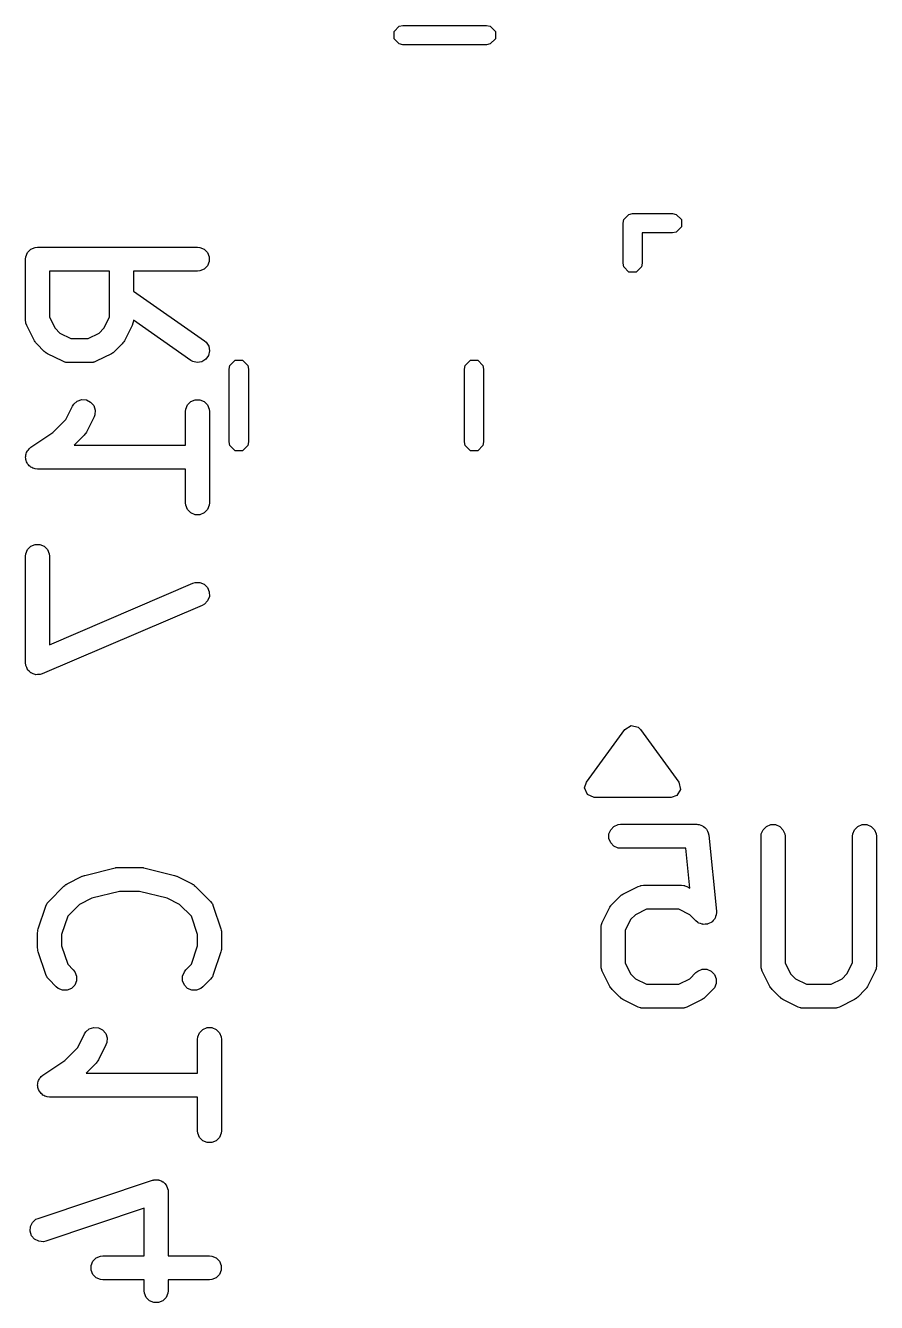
# Model space of a CAD drawing. Header units: inches. Extents: x -2.1 to 1.78, y 0.53 to 2.74.
# Drawn here: x -0.1514 to 0.0579, y 0.8217 to 1.136 of the extents above; entities that cross this region are included whole.
import ezdxf

# ---------------------------------------------------------------- set-up
doc = ezdxf.new("R2010")
doc.units = ezdxf.units.IN
doc.header["$MEASUREMENT"] = 0
doc.layers.add('BLACK', color=250, linetype='CONTINUOUS')

msp = doc.modelspace()

# ---------------------------------------------------------------- linework, layer by layer
at = {"layer": 'BLACK', "linetype": 'CONTINUOUS'}
for p, q in [((-0.06074, 1.13457), (-0.05946, 1.13584)), ((-0.05946, 1.13584), (-0.05855, 1.13602)), ((-0.05855, 1.13602), (-0.03798, 1.13602)), ((-0.03798, 1.13602), (-0.03708, 1.13584)), ((-0.03708, 1.13584), (-0.0358, 1.13457)), ((-0.06074, 1.13276), (-0.06074, 1.13457)), ((-0.05946, 1.13148), (-0.06074, 1.13276)), ((-0.05855, 1.1313), (-0.05946, 1.13148)), ((-0.03708, 1.13148), (-0.03798, 1.1313)), ((-0.0358, 1.13276), (-0.03708, 1.13148)), ((-0.0358, 1.13457), (-0.0358, 1.13276)), ((-0.03798, 1.1313), (-0.05855, 1.1313)), ((-0.00441, 1.08736), (-0.00423, 1.08827)), ((-0.00423, 1.08827), (-0.00295, 1.08954)), ((-0.00295, 1.08954), (-0.00205, 1.08972)), ((-0.00205, 1.08972), (0.0078, 1.08972)), ((0.0078, 1.08972), (0.0087, 1.08954)), ((0.0087, 1.08954), (0.00998, 1.08827)), ((0.00998, 1.08827), (0.00998, 1.08646)), ((-0.00441, 1.07752), (-0.00441, 1.08736)), ((0.0078, 1.085), (0.00031, 1.085)), ((0.00031, 1.085), (0.00031, 1.07752)), ((0.0087, 1.08518), (0.0078, 1.085)), ((0.00998, 1.08646), (0.0087, 1.08518)), ((-0.15011, 1.08097), (-0.14905, 1.08141)), ((-0.14905, 1.08141), (-0.14847, 1.08147)), ((-0.14847, 1.08147), (-0.1091, 1.08147)), ((-0.1091, 1.08147), (-0.10853, 1.08141)), ((-0.10853, 1.08141), (-0.10746, 1.08097)), ((-0.15142, 1.07852), (-0.15137, 1.07909)), ((-0.15142, 1.06352), (-0.15142, 1.07852)), ((-0.15137, 1.07909), (-0.15093, 1.08016)), ((-0.15093, 1.08016), (-0.15011, 1.08097)), ((-0.10746, 1.08097), (-0.10665, 1.08016)), ((-0.10665, 1.08016), (-0.10621, 1.07909)), ((-0.10621, 1.07909), (-0.10621, 1.07794)), ((-0.1308, 1.07556), (-0.14552, 1.07556)), ((-0.14552, 1.07556), (-0.14552, 1.06421)), ((-0.1308, 1.06421), (-0.1308, 1.07556)), ((-0.1091, 1.07556), (-0.1249, 1.07556)), ((-0.1249, 1.07556), (-0.1249, 1.07068)), ((-0.10853, 1.07562), (-0.1091, 1.07556)), ((-0.10746, 1.07606), (-0.10853, 1.07562)), ((-0.10665, 1.07687), (-0.10746, 1.07606)), ((-0.10621, 1.07794), (-0.10665, 1.07687)), ((-0.00423, 1.07662), (-0.00441, 1.07752)), ((-0.00295, 1.07534), (-0.00423, 1.07662)), ((-0.00114, 1.07534), (-0.00295, 1.07534)), ((0.00014, 1.07662), (-0.00114, 1.07534)), ((0.00031, 1.07752), (0.00014, 1.07662)), ((-0.1249, 1.07068), (-0.10741, 1.05844)), ((-0.15137, 1.06294), (-0.15142, 1.06352)), ((-0.15133, 1.06284), (-0.15137, 1.06294)), ((-0.15132, 1.06274), (-0.15133, 1.06284)), ((-0.15111, 1.0622), (-0.15132, 1.06274)), ((-0.14552, 1.06421), (-0.14417, 1.06152)), ((-0.13215, 1.06152), (-0.1308, 1.06421)), ((-0.125, 1.06274), (-0.12521, 1.0622)), ((-0.12499, 1.06284), (-0.125, 1.06274)), ((-0.12495, 1.06294), (-0.12499, 1.06284)), ((-0.1249, 1.06347), (-0.12495, 1.06294)), ((-0.11079, 1.0536), (-0.1249, 1.06347)), ((-0.14924, 1.05845), (-0.15111, 1.0622)), ((-0.14417, 1.06152), (-0.14297, 1.06032)), ((-0.14297, 1.06032), (-0.14028, 1.05897)), ((-0.13605, 1.05897), (-0.13335, 1.06032)), ((-0.13335, 1.06032), (-0.13215, 1.06152)), ((-0.12521, 1.0622), (-0.12708, 1.05845)), ((-0.14908, 1.0582), (-0.14924, 1.05845)), ((-0.14905, 1.05813), (-0.14908, 1.0582)), ((-0.14899, 1.05805), (-0.14905, 1.05813)), ((-0.14893, 1.05796), (-0.14899, 1.05805)), ((-0.14887, 1.05791), (-0.14893, 1.05796)), ((-0.14868, 1.05768), (-0.14887, 1.05791)), ((-0.14681, 1.0558), (-0.14868, 1.05768)), ((-0.14028, 1.05897), (-0.13605, 1.05897)), ((-0.12764, 1.05768), (-0.12951, 1.0558)), ((-0.12745, 1.05791), (-0.12764, 1.05768)), ((-0.12739, 1.05796), (-0.12745, 1.05791)), ((-0.12734, 1.05805), (-0.12739, 1.05796)), ((-0.12727, 1.05813), (-0.12734, 1.05805)), ((-0.12724, 1.0582), (-0.12727, 1.05813)), ((-0.12708, 1.05845), (-0.12724, 1.0582)), ((-0.10741, 1.05844), (-0.10697, 1.05806)), ((-0.10697, 1.05806), (-0.10635, 1.05709)), ((-0.10635, 1.05709), (-0.10615, 1.05595)), ((-0.14658, 1.05562), (-0.14681, 1.0558)), ((-0.14653, 1.05556), (-0.14658, 1.05562)), ((-0.14644, 1.0555), (-0.14653, 1.05556)), ((-0.14636, 1.05544), (-0.14644, 1.0555)), ((-0.14629, 1.05541), (-0.14636, 1.05544)), ((-0.14604, 1.05525), (-0.14629, 1.05541)), ((-0.14229, 1.05338), (-0.14604, 1.05525)), ((-0.14175, 1.05317), (-0.14229, 1.05338)), ((-0.14165, 1.05316), (-0.14175, 1.05317)), ((-0.14155, 1.05312), (-0.14165, 1.05316)), ((-0.14097, 1.05307), (-0.14155, 1.05312)), ((-0.13535, 1.05307), (-0.14097, 1.05307)), ((-0.13477, 1.05312), (-0.13535, 1.05307)), ((-0.13467, 1.05316), (-0.13477, 1.05312)), ((-0.13457, 1.05317), (-0.13467, 1.05316)), ((-0.13403, 1.05338), (-0.13457, 1.05317)), ((-0.13028, 1.05525), (-0.13403, 1.05338)), ((-0.13003, 1.05541), (-0.13028, 1.05525)), ((-0.12996, 1.05544), (-0.13003, 1.05541)), ((-0.12988, 1.0555), (-0.12996, 1.05544)), ((-0.12979, 1.05556), (-0.12988, 1.0555)), ((-0.12974, 1.05562), (-0.12979, 1.05556)), ((-0.12951, 1.0558), (-0.12974, 1.05562)), ((-0.11029, 1.05332), (-0.11079, 1.0536)), ((-0.10917, 1.05307), (-0.11029, 1.05332)), ((-0.10803, 1.05327), (-0.10917, 1.05307)), ((-0.10706, 1.05389), (-0.10803, 1.05327)), ((-0.1064, 1.05483), (-0.10706, 1.05389)), ((-0.10615, 1.05595), (-0.1064, 1.05483)), ((-0.10112, 1.05234), (-0.09984, 1.05362)), ((-0.09984, 1.05362), (-0.09803, 1.05362)), ((-0.09803, 1.05362), (-0.09675, 1.05234)), ((-0.04325, 1.05234), (-0.04197, 1.05362)), ((-0.04197, 1.05362), (-0.04016, 1.05362)), ((-0.04016, 1.05362), (-0.03888, 1.05234)), ((-0.1013, 1.05144), (-0.10112, 1.05234)), ((-0.1013, 1.03356), (-0.1013, 1.05144)), ((-0.09675, 1.05234), (-0.09657, 1.05144)), ((-0.09657, 1.05144), (-0.09657, 1.03356)), ((-0.04343, 1.05144), (-0.04325, 1.05234)), ((-0.04343, 1.03356), (-0.04343, 1.05144)), ((-0.03888, 1.05234), (-0.0387, 1.05144)), ((-0.0387, 1.05144), (-0.0387, 1.03356)), ((-0.13956, 1.04283), (-0.13869, 1.04359)), ((-0.13869, 1.04359), (-0.13759, 1.04395)), ((-0.13759, 1.04395), (-0.13644, 1.04387)), ((-0.13644, 1.04387), (-0.13541, 1.04335)), ((-0.11156, 1.04266), (-0.11074, 1.04347)), ((-0.11074, 1.04347), (-0.10968, 1.04392)), ((-0.10968, 1.04392), (-0.10853, 1.04392)), ((-0.10853, 1.04392), (-0.10746, 1.04347)), ((-0.10746, 1.04347), (-0.10665, 1.04266)), ((-0.14152, 1.03902), (-0.13986, 1.04234)), ((-0.13986, 1.04234), (-0.13956, 1.04283)), ((-0.13541, 1.04335), (-0.13466, 1.04248)), ((-0.13466, 1.04248), (-0.13429, 1.04139)), ((-0.13429, 1.04139), (-0.13438, 1.04024)), ((-0.11205, 1.04102), (-0.112, 1.0416)), ((-0.11205, 1.03272), (-0.11205, 1.04102)), ((-0.112, 1.0416), (-0.11156, 1.04266)), ((-0.10665, 1.04266), (-0.10621, 1.0416)), ((-0.10621, 1.0416), (-0.10615, 1.04102)), ((-0.10615, 1.04102), (-0.10615, 1.01852)), ((-0.14473, 1.03582), (-0.14152, 1.03902)), ((-0.13458, 1.0397), (-0.13646, 1.03595)), ((-0.13438, 1.04024), (-0.13458, 1.0397)), ((-0.15011, 1.03223), (-0.14473, 1.03582)), ((-0.13701, 1.03518), (-0.13947, 1.03272)), ((-0.13682, 1.03541), (-0.13701, 1.03518)), ((-0.13677, 1.03546), (-0.13682, 1.03541)), ((-0.13671, 1.03555), (-0.13677, 1.03546)), ((-0.13664, 1.03563), (-0.13671, 1.03555)), ((-0.13661, 1.0357), (-0.13664, 1.03563)), ((-0.13646, 1.03595), (-0.13661, 1.0357)), ((-0.15126, 1.03062), (-0.1512, 1.0309)), ((-0.1512, 1.0309), (-0.15104, 1.03114)), ((-0.15104, 1.03114), (-0.15093, 1.03141)), ((-0.15093, 1.03141), (-0.15072, 1.03162)), ((-0.15072, 1.03162), (-0.15056, 1.03186)), ((-0.15056, 1.03186), (-0.15011, 1.03222)), ((-0.15011, 1.03222), (-0.15011, 1.03223)), ((-0.15011, 1.03223), (-0.15011, 1.03223)), ((-0.15011, 1.03223), (-0.15011, 1.03223)), ((-0.13947, 1.03272), (-0.11205, 1.03272)), ((-0.10112, 1.03266), (-0.1013, 1.03356)), ((-0.09984, 1.03138), (-0.10112, 1.03266)), ((-0.09803, 1.03138), (-0.09984, 1.03138)), ((-0.09675, 1.03266), (-0.09803, 1.03138)), ((-0.09657, 1.03356), (-0.09675, 1.03266)), ((-0.04325, 1.03266), (-0.04343, 1.03356)), ((-0.04197, 1.03138), (-0.04325, 1.03266)), ((-0.04016, 1.03138), (-0.04197, 1.03138)), ((-0.03888, 1.03266), (-0.04016, 1.03138)), ((-0.0387, 1.03356), (-0.03888, 1.03266)), ((-0.15142, 1.02977), (-0.15137, 1.03006)), ((-0.15137, 1.02949), (-0.15142, 1.02977)), ((-0.15137, 1.03035), (-0.15126, 1.03062)), ((-0.15137, 1.03006), (-0.15137, 1.03035)), ((-0.15137, 1.0292), (-0.15137, 1.02949)), ((-0.15126, 1.02893), (-0.15137, 1.0292)), ((-0.1512, 1.02864), (-0.15126, 1.02893)), ((-0.15104, 1.0284), (-0.1512, 1.02864)), ((-0.15093, 1.02813), (-0.15104, 1.0284)), ((-0.15072, 1.02793), (-0.15093, 1.02813)), ((-0.15056, 1.02769), (-0.15072, 1.02793)), ((-0.15032, 1.02752), (-0.15056, 1.02769)), ((-0.15011, 1.02732), (-0.15032, 1.02752)), ((-0.14984, 1.02721), (-0.15011, 1.02732)), ((-0.1496, 1.02704), (-0.14984, 1.02721)), ((-0.14932, 1.02699), (-0.1496, 1.02704)), ((-0.14905, 1.02688), (-0.14932, 1.02699)), ((-0.14848, 1.02682), (-0.14905, 1.02688)), ((-0.14847, 1.02682), (-0.14848, 1.02682)), ((-0.11205, 1.02682), (-0.14847, 1.02682)), ((-0.14847, 1.02682), (-0.14847, 1.02682)), ((-0.14847, 1.02682), (-0.14847, 1.02682)), ((-0.11205, 1.01852), (-0.11205, 1.02682)), ((-0.112, 1.01795), (-0.11205, 1.01852)), ((-0.10615, 1.01852), (-0.10621, 1.01795)), ((-0.11156, 1.01688), (-0.112, 1.01795)), ((-0.11074, 1.01607), (-0.11156, 1.01688)), ((-0.10968, 1.01563), (-0.11074, 1.01607)), ((-0.10853, 1.01563), (-0.10968, 1.01563)), ((-0.10746, 1.01607), (-0.10853, 1.01563)), ((-0.10665, 1.01688), (-0.10746, 1.01607)), ((-0.10621, 1.01795), (-0.10665, 1.01688)), ((-0.15142, 1.0054), (-0.15137, 1.00598)), ((-0.15137, 1.00598), (-0.15093, 1.00704)), ((-0.15093, 1.00704), (-0.15011, 1.00785)), ((-0.15011, 1.00785), (-0.14905, 1.0083)), ((-0.14905, 1.0083), (-0.1479, 1.0083)), ((-0.1479, 1.0083), (-0.14683, 1.00785)), ((-0.14683, 1.00785), (-0.14602, 1.00704)), ((-0.14602, 1.00704), (-0.14558, 1.00598)), ((-0.14558, 1.00598), (-0.14552, 1.0054)), ((-0.15142, 0.97915), (-0.15142, 1.0054)), ((-0.14552, 1.0054), (-0.14552, 0.98363)), ((-0.14552, 0.98363), (-0.11026, 0.99874)), ((-0.11026, 0.99874), (-0.10971, 0.99891)), ((-0.10971, 0.99891), (-0.10856, 0.99893)), ((-0.10856, 0.99893), (-0.10749, 0.9985)), ((-0.10749, 0.9985), (-0.10667, 0.9977)), ((-0.10667, 0.9977), (-0.10621, 0.99664)), ((-0.10621, 0.99664), (-0.1062, 0.99548)), ((-0.10794, 0.99331), (-0.14731, 0.97644)), ((-0.10743, 0.99359), (-0.10794, 0.99331)), ((-0.10663, 0.99442), (-0.10743, 0.99359)), ((-0.1062, 0.99548), (-0.10663, 0.99442)), ((-0.15137, 0.97858), (-0.15142, 0.97915)), ((-0.15136, 0.97856), (-0.15137, 0.97858)), ((-0.15136, 0.97854), (-0.15136, 0.97856)), ((-0.15114, 0.97803), (-0.15136, 0.97854)), ((-0.15093, 0.97751), (-0.15114, 0.97803)), ((-0.15091, 0.9775), (-0.15093, 0.97751)), ((-0.15091, 0.97748), (-0.15091, 0.9775)), ((-0.15051, 0.97709), (-0.15091, 0.97748)), ((-0.15011, 0.9767), (-0.15051, 0.97709)), ((-0.1501, 0.97669), (-0.15011, 0.9767)), ((-0.15008, 0.97668), (-0.1501, 0.97669)), ((-0.14956, 0.97647), (-0.15008, 0.97668)), ((-0.14905, 0.97626), (-0.14956, 0.97647)), ((-0.14903, 0.97626), (-0.14905, 0.97626)), ((-0.14901, 0.97625), (-0.14903, 0.97626)), ((-0.14845, 0.97626), (-0.14901, 0.97625)), ((-0.1479, 0.97626), (-0.14845, 0.97626)), ((-0.14788, 0.97626), (-0.1479, 0.97626)), ((-0.14786, 0.97626), (-0.14788, 0.97626)), ((-0.14731, 0.97644), (-0.14786, 0.97626)), ((-0.01341, 0.94978), (-0.00396, 0.96277)), ((-0.00396, 0.96277), (-0.00242, 0.96371)), ((-0.00242, 0.96371), (-0.00066, 0.96329)), ((-0.00066, 0.96329), (-0.00014, 0.96277)), ((-0.00014, 0.96277), (0.00931, 0.94978)), ((-0.01386, 0.94839), (-0.01341, 0.94978)), ((0.00931, 0.94978), (0.00973, 0.94802)), ((-0.01317, 0.94672), (-0.01386, 0.94839)), ((-0.0115, 0.94602), (-0.01317, 0.94672)), ((0.00879, 0.94648), (0.0074, 0.94602)), ((0.00973, 0.94802), (0.00879, 0.94648)), ((0.0074, 0.94602), (-0.0115, 0.94602)), ((-0.00789, 0.93704), (-0.00745, 0.9381)), ((-0.00789, 0.93589), (-0.00789, 0.93704)), ((-0.00745, 0.9381), (-0.00664, 0.93892)), ((-0.00664, 0.93892), (-0.00557, 0.93936)), ((-0.00557, 0.93936), (-0.005, 0.93942)), ((-0.005, 0.93942), (0.01375, 0.93942)), ((0.01375, 0.93942), (0.01396, 0.9394)), ((0.01396, 0.9394), (0.01404, 0.9394)), ((0.01404, 0.9394), (0.01411, 0.93938)), ((0.01411, 0.93938), (0.01433, 0.93936)), ((0.01433, 0.93936), (0.01473, 0.93919)), ((0.01473, 0.93919), (0.01514, 0.93907)), ((0.01514, 0.93907), (0.01525, 0.93898)), ((0.01525, 0.93898), (0.01539, 0.93892)), ((0.01539, 0.93892), (0.0157, 0.93861)), ((0.0157, 0.93861), (0.01603, 0.93834)), ((0.01603, 0.93834), (0.0161, 0.93821)), ((0.0161, 0.93821), (0.01621, 0.9381)), ((0.01621, 0.9381), (0.01637, 0.93771)), ((0.01637, 0.93771), (0.01658, 0.93733)), ((0.01658, 0.93733), (0.01662, 0.93711)), ((0.01662, 0.93711), (0.01665, 0.93704)), ((0.01665, 0.93704), (0.01665, 0.93697)), ((0.01665, 0.93697), (0.01669, 0.93676)), ((0.01669, 0.93676), (0.01856, 0.91801)), ((0.02955, 0.93646), (0.0296, 0.93704)), ((0.0296, 0.93704), (0.03004, 0.9381)), ((0.03004, 0.9381), (0.03086, 0.93892)), ((0.03086, 0.93892), (0.03192, 0.93936)), ((0.03192, 0.93936), (0.03308, 0.93936)), ((0.03308, 0.93936), (0.03414, 0.93892)), ((0.03414, 0.93892), (0.03495, 0.9381)), ((0.03495, 0.9381), (0.0354, 0.93704)), ((0.0354, 0.93704), (0.03545, 0.93646)), ((0.05204, 0.93646), (0.0521, 0.93704)), ((0.0521, 0.93704), (0.05254, 0.9381)), ((0.05254, 0.9381), (0.05336, 0.93892)), ((0.05336, 0.93892), (0.05442, 0.93936)), ((0.05442, 0.93936), (0.05557, 0.93936)), ((0.05557, 0.93936), (0.05664, 0.93892)), ((0.05664, 0.93892), (0.05745, 0.9381)), ((0.05745, 0.9381), (0.05789, 0.93704)), ((0.05789, 0.93704), (0.05795, 0.93646)), ((-0.00745, 0.93482), (-0.00789, 0.93589)), ((-0.00664, 0.93401), (-0.00745, 0.93482)), ((-0.00557, 0.93357), (-0.00664, 0.93401)), ((-0.005, 0.93351), (-0.00557, 0.93357)), ((0.01108, 0.93351), (-0.005, 0.93351)), ((0.01206, 0.92374), (0.01108, 0.93351)), ((0.02955, 0.90459), (0.02955, 0.93646)), ((0.03545, 0.93646), (0.03545, 0.90529)), ((0.05204, 0.90529), (0.05204, 0.93646)), ((0.05795, 0.93646), (0.05795, 0.90459)), ((-0.13686, 0.92685), (-0.12936, 0.92873)), ((-0.12936, 0.92873), (-0.12926, 0.92874)), ((-0.12926, 0.92874), (-0.12922, 0.92876)), ((-0.12922, 0.92876), (-0.12901, 0.92878)), ((-0.12901, 0.92878), (-0.12879, 0.92881)), ((-0.12879, 0.92881), (-0.12875, 0.92881)), ((-0.12875, 0.92881), (-0.12865, 0.92882)), ((-0.12865, 0.92882), (-0.12302, 0.92882)), ((-0.12302, 0.92882), (-0.12292, 0.92881)), ((-0.12292, 0.92881), (-0.12288, 0.92881)), ((-0.12288, 0.92881), (-0.12266, 0.92878)), ((-0.12266, 0.92878), (-0.12245, 0.92876)), ((-0.12245, 0.92876), (-0.12241, 0.92874)), ((-0.12241, 0.92874), (-0.12231, 0.92873)), ((-0.12231, 0.92873), (-0.11481, 0.92685)), ((-0.14573, 0.92045), (-0.14198, 0.9242)), ((-0.14198, 0.9242), (-0.14176, 0.92439)), ((-0.14176, 0.92439), (-0.14171, 0.92445)), ((-0.14171, 0.92445), (-0.14162, 0.9245)), ((-0.14162, 0.9245), (-0.14154, 0.92457)), ((-0.14154, 0.92457), (-0.14146, 0.9246)), ((-0.14146, 0.9246), (-0.14122, 0.92475)), ((-0.14122, 0.92475), (-0.13747, 0.92663)), ((-0.13747, 0.92663), (-0.13742, 0.92664)), ((-0.13742, 0.92664), (-0.13741, 0.92666)), ((-0.13741, 0.92666), (-0.13716, 0.92674)), ((-0.13716, 0.92674), (-0.13693, 0.92684)), ((-0.13693, 0.92684), (-0.1369, 0.92684)), ((-0.1369, 0.92684), (-0.13686, 0.92685)), ((-0.11481, 0.92685), (-0.11476, 0.92684)), ((-0.11476, 0.92684), (-0.11474, 0.92684)), ((-0.11474, 0.92684), (-0.1145, 0.92674)), ((-0.1145, 0.92674), (-0.11426, 0.92666)), ((-0.11426, 0.92666), (-0.11424, 0.92664)), ((-0.11424, 0.92664), (-0.1142, 0.92663)), ((-0.1142, 0.92663), (-0.11045, 0.92475)), ((-0.11045, 0.92475), (-0.1102, 0.9246)), ((-0.1102, 0.9246), (-0.11013, 0.92457)), ((-0.11013, 0.92457), (-0.11005, 0.9245)), ((-0.11005, 0.9245), (-0.10996, 0.92445)), ((-0.10996, 0.92445), (-0.10991, 0.92439)), ((-0.10991, 0.92439), (-0.10969, 0.9242)), ((-0.10969, 0.9242), (-0.10594, 0.92045)), ((-0.00444, 0.92223), (-0.00069, 0.92411)), ((-0.00069, 0.92411), (-0.00015, 0.92431)), ((-0.00015, 0.92431), (-0.00005, 0.92432)), ((-0.00005, 0.92432), (0.00005, 0.92436)), ((0.00005, 0.92436), (0.00063, 0.92442)), ((0.00063, 0.92442), (0.01, 0.92442)), ((0.01, 0.92442), (0.01058, 0.92436)), ((0.01058, 0.92436), (0.01068, 0.92432)), ((0.01068, 0.92432), (0.01078, 0.92431)), ((0.01078, 0.92431), (0.01132, 0.92411)), ((0.01132, 0.92411), (0.01206, 0.92374)), ((-0.13511, 0.9212), (-0.13815, 0.91969)), ((-0.12828, 0.92291), (-0.13511, 0.9212)), ((-0.12339, 0.92291), (-0.12828, 0.92291)), ((-0.11655, 0.9212), (-0.12339, 0.92291)), ((-0.11352, 0.91969), (-0.11655, 0.9212)), ((-0.00708, 0.9198), (-0.00521, 0.92168)), ((-0.00521, 0.92168), (-0.00498, 0.92186)), ((-0.00498, 0.92186), (-0.00493, 0.92192)), ((-0.00493, 0.92192), (-0.00484, 0.92198)), ((-0.00484, 0.92198), (-0.00476, 0.92205)), ((-0.00476, 0.92205), (-0.00469, 0.92208)), ((-0.00469, 0.92208), (-0.00444, 0.92223)), ((-0.14832, 0.91367), (-0.14645, 0.9193)), ((-0.14645, 0.9193), (-0.14621, 0.91983)), ((-0.14621, 0.91983), (-0.14614, 0.91991)), ((-0.14614, 0.91991), (-0.1461, 0.92)), ((-0.1461, 0.92), (-0.14573, 0.92045)), ((-0.13815, 0.91969), (-0.14106, 0.91677)), ((-0.1106, 0.91677), (-0.11352, 0.91969)), ((-0.10594, 0.92045), (-0.10557, 0.92)), ((-0.10557, 0.92), (-0.10553, 0.91991)), ((-0.10553, 0.91991), (-0.10546, 0.91983)), ((-0.10546, 0.91983), (-0.10522, 0.9193)), ((-0.10522, 0.9193), (-0.10335, 0.91367)), ((-0.00951, 0.91529), (-0.00764, 0.91904)), ((-0.00764, 0.91904), (-0.00748, 0.91928)), ((-0.00748, 0.91928), (-0.00745, 0.91936)), ((-0.00745, 0.91936), (-0.00738, 0.91944)), ((-0.00738, 0.91944), (-0.00733, 0.91953)), ((-0.00733, 0.91953), (-0.00727, 0.91958)), ((-0.00727, 0.91958), (-0.00708, 0.9198)), ((0.00133, 0.91851), (-0.00137, 0.91716)), ((0.0093, 0.91851), (0.00133, 0.91851)), ((0.012, 0.91716), (0.0093, 0.91851)), ((0.01856, 0.91801), (0.01857, 0.91743)), ((-0.14106, 0.91677), (-0.14257, 0.91226)), ((-0.1091, 0.91226), (-0.1106, 0.91677)), ((-0.00977, 0.91454), (-0.00973, 0.91464)), ((-0.00973, 0.91464), (-0.00972, 0.91475)), ((-0.00972, 0.91475), (-0.00951, 0.91529)), ((-0.00257, 0.91597), (-0.00392, 0.91327)), ((-0.00137, 0.91716), (-0.00257, 0.91597)), ((0.01354, 0.91563), (0.012, 0.91716)), ((0.01399, 0.91526), (0.01354, 0.91563)), ((0.01412, 0.9152), (0.01399, 0.91526)), ((0.01424, 0.91511), (0.01412, 0.9152)), ((0.01465, 0.91499), (0.01424, 0.91511)), ((0.01505, 0.91482), (0.01465, 0.91499)), ((0.0152, 0.91482), (0.01505, 0.91482)), ((0.01534, 0.91478), (0.0152, 0.91482)), ((0.01577, 0.91482), (0.01534, 0.91478)), ((0.0162, 0.91482), (0.01577, 0.91482)), ((0.01634, 0.91488), (0.0162, 0.91482)), ((0.01649, 0.91489), (0.01634, 0.91488)), ((0.01687, 0.9151), (0.01649, 0.91489)), ((0.01727, 0.91526), (0.01687, 0.9151)), ((0.01737, 0.91537), (0.01727, 0.91526)), ((0.0175, 0.91544), (0.01737, 0.91537)), ((0.01778, 0.91577), (0.0175, 0.91544)), ((0.01808, 0.91608), (0.01778, 0.91577)), ((0.01814, 0.91621), (0.01808, 0.91608)), ((0.01823, 0.91633), (0.01814, 0.91621)), ((0.01836, 0.91674), (0.01823, 0.91633)), ((0.01852, 0.91714), (0.01836, 0.91674)), ((0.01857, 0.91743), (0.01852, 0.91729)), ((0.01852, 0.91729), (0.01852, 0.91714)), ((-0.14847, 0.91274), (-0.14844, 0.91303)), ((-0.14847, 0.90899), (-0.14847, 0.91274)), ((-0.14845, 0.91311), (-0.14843, 0.91321)), ((-0.14844, 0.91303), (-0.14845, 0.91311)), ((-0.14843, 0.91321), (-0.14841, 0.91332)), ((-0.14841, 0.91332), (-0.14839, 0.91339)), ((-0.14839, 0.91339), (-0.14832, 0.91367)), ((-0.14257, 0.91226), (-0.14257, 0.90947)), ((-0.1091, 0.90947), (-0.1091, 0.91226)), ((-0.10335, 0.91367), (-0.10328, 0.91339)), ((-0.10328, 0.91339), (-0.10325, 0.91332)), ((-0.10325, 0.91332), (-0.10324, 0.91321)), ((-0.10324, 0.91321), (-0.10322, 0.91311)), ((-0.10322, 0.91311), (-0.10322, 0.91303)), ((-0.10322, 0.91303), (-0.1032, 0.91274)), ((-0.1032, 0.91274), (-0.1032, 0.90899)), ((-0.00982, 0.91397), (-0.00977, 0.91454)), ((-0.00982, 0.90459), (-0.00982, 0.91397)), ((-0.00392, 0.91327), (-0.00392, 0.90529)), ((-0.14844, 0.9087), (-0.14847, 0.90899)), ((-0.14845, 0.90862), (-0.14844, 0.9087)), ((-0.14843, 0.90852), (-0.14845, 0.90862)), ((-0.14841, 0.90841), (-0.14843, 0.90852)), ((-0.14839, 0.90834), (-0.14841, 0.90841)), ((-0.14832, 0.90806), (-0.14839, 0.90834)), ((-0.14257, 0.90947), (-0.14106, 0.90496)), ((-0.1106, 0.90496), (-0.1091, 0.90947)), ((-0.10328, 0.90834), (-0.10335, 0.90806)), ((-0.10325, 0.90841), (-0.10328, 0.90834)), ((-0.10324, 0.90852), (-0.10325, 0.90841)), ((-0.10322, 0.90862), (-0.10324, 0.90852)), ((-0.1032, 0.90899), (-0.10322, 0.9087)), ((-0.10322, 0.9087), (-0.10322, 0.90862)), ((-0.14645, 0.90243), (-0.14832, 0.90806)), ((-0.10335, 0.90806), (-0.10522, 0.90243)), ((-0.00392, 0.90529), (-0.00257, 0.90259)), ((0.03545, 0.90529), (0.0368, 0.90259)), ((0.05069, 0.90259), (0.05204, 0.90529)), ((-0.14621, 0.9019), (-0.14645, 0.90243)), ((-0.14106, 0.90496), (-0.13968, 0.90358)), ((-0.13968, 0.90358), (-0.13931, 0.90313)), ((-0.13931, 0.90313), (-0.13887, 0.90207)), ((-0.13887, 0.90207), (-0.13887, 0.90091)), ((-0.11279, 0.90207), (-0.11235, 0.90313)), ((-0.11279, 0.90091), (-0.11279, 0.90207)), ((-0.11235, 0.90313), (-0.11199, 0.90358)), ((-0.11199, 0.90358), (-0.1106, 0.90496)), ((-0.10522, 0.90243), (-0.10546, 0.9019)), ((-0.00977, 0.90402), (-0.00982, 0.90459)), ((-0.00973, 0.90392), (-0.00977, 0.90402)), ((-0.00972, 0.90381), (-0.00973, 0.90392)), ((-0.00951, 0.90327), (-0.00972, 0.90381)), ((-0.00764, 0.89952), (-0.00951, 0.90327)), ((-0.00257, 0.90259), (-0.00137, 0.9014)), ((0.012, 0.9014), (0.01354, 0.90293)), ((0.01354, 0.90293), (0.01399, 0.9033)), ((0.01399, 0.9033), (0.01505, 0.90374)), ((0.01505, 0.90374), (0.0162, 0.90374)), ((0.0162, 0.90374), (0.01727, 0.9033)), ((0.01727, 0.9033), (0.01808, 0.90248)), ((0.01808, 0.90248), (0.01852, 0.90142)), ((0.0296, 0.90402), (0.02955, 0.90459)), ((0.02964, 0.90392), (0.0296, 0.90402)), ((0.02965, 0.90381), (0.02964, 0.90392)), ((0.02986, 0.90327), (0.02965, 0.90381)), ((0.03173, 0.89952), (0.02986, 0.90327)), ((0.0368, 0.90259), (0.038, 0.9014)), ((0.0495, 0.9014), (0.05069, 0.90259)), ((0.05764, 0.90327), (0.05576, 0.89952)), ((0.05784, 0.90381), (0.05764, 0.90327)), ((0.05785, 0.90392), (0.05784, 0.90381)), ((0.05789, 0.90402), (0.05785, 0.90392)), ((0.05795, 0.90459), (0.05789, 0.90402)), ((-0.14614, 0.90182), (-0.14621, 0.9019)), ((-0.1461, 0.90172), (-0.14614, 0.90182)), ((-0.14573, 0.90128), (-0.1461, 0.90172)), ((-0.14386, 0.8994), (-0.14573, 0.90128)), ((-0.14341, 0.89904), (-0.14386, 0.8994)), ((-0.14235, 0.89859), (-0.14341, 0.89904)), ((-0.14013, 0.89904), (-0.14119, 0.89859)), ((-0.13931, 0.89985), (-0.14013, 0.89904)), ((-0.13887, 0.90091), (-0.13931, 0.89985)), ((-0.11235, 0.89985), (-0.11279, 0.90091)), ((-0.11154, 0.89904), (-0.11235, 0.89985)), ((-0.11047, 0.89859), (-0.11154, 0.89904)), ((-0.10826, 0.89904), (-0.10932, 0.89859)), ((-0.10781, 0.8994), (-0.10826, 0.89904)), ((-0.10594, 0.90128), (-0.10781, 0.8994)), ((-0.10557, 0.90172), (-0.10594, 0.90128)), ((-0.10553, 0.90182), (-0.10557, 0.90172)), ((-0.10546, 0.9019), (-0.10553, 0.90182)), ((-0.00748, 0.89927), (-0.00764, 0.89952)), ((-0.00745, 0.8992), (-0.00748, 0.89927)), ((-0.00738, 0.89912), (-0.00745, 0.8992)), ((-0.00733, 0.89903), (-0.00738, 0.89912)), ((-0.00727, 0.89898), (-0.00733, 0.89903)), ((-0.00708, 0.89876), (-0.00727, 0.89898)), ((-0.00137, 0.9014), (0.00133, 0.90005)), ((0.00133, 0.90005), (0.0093, 0.90005)), ((0.0093, 0.90005), (0.012, 0.9014)), ((0.01808, 0.8992), (0.01771, 0.89876)), ((0.01852, 0.90027), (0.01808, 0.8992)), ((0.01852, 0.90142), (0.01852, 0.90027)), ((0.03189, 0.89927), (0.03173, 0.89952)), ((0.03192, 0.8992), (0.03189, 0.89927)), ((0.03199, 0.89912), (0.03192, 0.8992)), ((0.03204, 0.89903), (0.03199, 0.89912)), ((0.0321, 0.89898), (0.03204, 0.89903)), ((0.03229, 0.89876), (0.0321, 0.89898)), ((0.038, 0.9014), (0.0407, 0.90005)), ((0.0407, 0.90005), (0.0468, 0.90005)), ((0.0468, 0.90005), (0.0495, 0.9014)), ((0.0554, 0.89898), (0.05521, 0.89876)), ((0.05545, 0.89903), (0.0554, 0.89898)), ((0.05551, 0.89912), (0.05545, 0.89903)), ((0.05558, 0.8992), (0.05551, 0.89912)), ((0.05561, 0.89927), (0.05558, 0.8992)), ((0.05576, 0.89952), (0.05561, 0.89927)), ((-0.14119, 0.89859), (-0.14235, 0.89859)), ((-0.10932, 0.89859), (-0.11047, 0.89859)), ((-0.00521, 0.89688), (-0.00708, 0.89876)), ((-0.00498, 0.89669), (-0.00521, 0.89688)), ((-0.00493, 0.89664), (-0.00498, 0.89669)), ((-0.00484, 0.89658), (-0.00493, 0.89664)), ((-0.00476, 0.89651), (-0.00484, 0.89658)), ((-0.00469, 0.89648), (-0.00476, 0.89651)), ((-0.00444, 0.89633), (-0.00469, 0.89648)), ((-0.00069, 0.89445), (-0.00444, 0.89633)), ((0.01507, 0.89633), (0.01132, 0.89445)), ((0.01532, 0.89648), (0.01507, 0.89633)), ((0.01539, 0.89651), (0.01532, 0.89648)), ((0.01547, 0.89658), (0.01539, 0.89651)), ((0.01556, 0.89664), (0.01547, 0.89658)), ((0.01561, 0.89669), (0.01556, 0.89664)), ((0.01584, 0.89688), (0.01561, 0.89669)), ((0.01771, 0.89876), (0.01584, 0.89688)), ((0.03416, 0.89688), (0.03229, 0.89876)), ((0.03439, 0.89669), (0.03416, 0.89688)), ((0.03444, 0.89664), (0.03439, 0.89669)), ((0.03453, 0.89658), (0.03444, 0.89664)), ((0.03461, 0.89651), (0.03453, 0.89658)), ((0.03468, 0.89648), (0.03461, 0.89651)), ((0.03493, 0.89633), (0.03468, 0.89648)), ((0.03868, 0.89445), (0.03493, 0.89633)), ((0.05257, 0.89633), (0.04882, 0.89445)), ((0.05282, 0.89648), (0.05257, 0.89633)), ((0.05289, 0.89651), (0.05282, 0.89648)), ((0.05297, 0.89658), (0.05289, 0.89651)), ((0.05306, 0.89664), (0.05297, 0.89658)), ((0.05311, 0.89669), (0.05306, 0.89664)), ((0.05333, 0.89688), (0.05311, 0.89669)), ((0.05521, 0.89876), (0.05333, 0.89688)), ((-0.00015, 0.89425), (-0.00069, 0.89445)), ((-0.00005, 0.89424), (-0.00015, 0.89425)), ((0.00005, 0.8942), (-0.00005, 0.89424)), ((0.00063, 0.89414), (0.00005, 0.8942)), ((0.01, 0.89414), (0.00063, 0.89414)), ((0.01058, 0.8942), (0.01, 0.89414)), ((0.01068, 0.89424), (0.01058, 0.8942)), ((0.01078, 0.89425), (0.01068, 0.89424)), ((0.01132, 0.89445), (0.01078, 0.89425)), ((0.03922, 0.89425), (0.03868, 0.89445)), ((0.03932, 0.89424), (0.03922, 0.89425)), ((0.03942, 0.8942), (0.03932, 0.89424)), ((0.04, 0.89414), (0.03942, 0.8942)), ((0.0475, 0.89414), (0.04, 0.89414)), ((0.04807, 0.8942), (0.0475, 0.89414)), ((0.04817, 0.89424), (0.04807, 0.8942)), ((0.04828, 0.89425), (0.04817, 0.89424)), ((0.04882, 0.89445), (0.04828, 0.89425)), ((-0.13857, 0.88449), (-0.13691, 0.88781)), ((-0.13691, 0.88781), (-0.1366, 0.8883)), ((-0.1366, 0.8883), (-0.13573, 0.88906)), ((-0.13573, 0.88906), (-0.13464, 0.88942)), ((-0.13464, 0.88942), (-0.13349, 0.88934)), ((-0.13349, 0.88934), (-0.13246, 0.88882)), ((-0.13246, 0.88882), (-0.13171, 0.88795)), ((-0.13171, 0.88795), (-0.13134, 0.88686)), ((-0.13134, 0.88686), (-0.13142, 0.88571)), ((-0.1091, 0.88649), (-0.10904, 0.88707)), ((-0.1091, 0.8782), (-0.1091, 0.88649)), ((-0.10904, 0.88707), (-0.1086, 0.88813)), ((-0.1086, 0.88813), (-0.10779, 0.88895)), ((-0.10779, 0.88895), (-0.10672, 0.88939)), ((-0.10672, 0.88939), (-0.10557, 0.88939)), ((-0.10557, 0.88939), (-0.10451, 0.88895)), ((-0.10451, 0.88895), (-0.10369, 0.88813)), ((-0.10369, 0.88813), (-0.10325, 0.88707)), ((-0.10325, 0.88707), (-0.1032, 0.88649)), ((-0.1032, 0.88649), (-0.1032, 0.864)), ((-0.14178, 0.88129), (-0.13857, 0.88449)), ((-0.13163, 0.88517), (-0.1335, 0.88142)), ((-0.13142, 0.88571), (-0.13163, 0.88517)), ((-0.14716, 0.8777), (-0.14178, 0.88129)), ((-0.13406, 0.88065), (-0.13652, 0.8782)), ((-0.13387, 0.88088), (-0.13406, 0.88065)), ((-0.13381, 0.88093), (-0.13387, 0.88088)), ((-0.13376, 0.88102), (-0.13381, 0.88093)), ((-0.13369, 0.8811), (-0.13376, 0.88102)), ((-0.13366, 0.88117), (-0.13369, 0.8811)), ((-0.1335, 0.88142), (-0.13366, 0.88117)), ((-0.14808, 0.87662), (-0.14797, 0.87688)), ((-0.14797, 0.87688), (-0.14777, 0.87709)), ((-0.14777, 0.87709), (-0.1476, 0.87733)), ((-0.1476, 0.87733), (-0.14716, 0.8777)), ((-0.14716, 0.8777), (-0.14716, 0.8777)), ((-0.14716, 0.8777), (-0.14716, 0.8777)), ((-0.14716, 0.8777), (-0.14716, 0.8777)), ((-0.13652, 0.8782), (-0.1091, 0.8782)), ((-0.14847, 0.87525), (-0.14841, 0.87553)), ((-0.14841, 0.87496), (-0.14847, 0.87525)), ((-0.14841, 0.87582), (-0.1483, 0.87609)), ((-0.14841, 0.87553), (-0.14841, 0.87582)), ((-0.14841, 0.87467), (-0.14841, 0.87496)), ((-0.1483, 0.8744), (-0.14841, 0.87467)), ((-0.1483, 0.87609), (-0.14825, 0.87638)), ((-0.14825, 0.87412), (-0.1483, 0.8744)), ((-0.14825, 0.87638), (-0.14808, 0.87662)), ((-0.14809, 0.87387), (-0.14825, 0.87412)), ((-0.14797, 0.8736), (-0.14809, 0.87387)), ((-0.14777, 0.8734), (-0.14797, 0.8736)), ((-0.14761, 0.87316), (-0.14777, 0.8734)), ((-0.14737, 0.873), (-0.14761, 0.87316)), ((-0.14716, 0.87279), (-0.14737, 0.873)), ((-0.14689, 0.87268), (-0.14716, 0.87279)), ((-0.14665, 0.87252), (-0.14689, 0.87268)), ((-0.14637, 0.87246), (-0.14665, 0.87252)), ((-0.1461, 0.87235), (-0.14637, 0.87246)), ((-0.14553, 0.87229), (-0.1461, 0.87235)), ((-0.14552, 0.87229), (-0.14553, 0.87229)), ((-0.1091, 0.87229), (-0.14552, 0.87229)), ((-0.14552, 0.87229), (-0.14552, 0.87229)), ((-0.14552, 0.87229), (-0.14552, 0.87229)), ((-0.1091, 0.864), (-0.1091, 0.87229)), ((-0.10904, 0.86342), (-0.1091, 0.864)), ((-0.1086, 0.86235), (-0.10904, 0.86342)), ((-0.10779, 0.86154), (-0.1086, 0.86235)), ((-0.10672, 0.8611), (-0.10779, 0.86154)), ((-0.10451, 0.86154), (-0.10557, 0.8611)), ((-0.10369, 0.86235), (-0.10451, 0.86154)), ((-0.10325, 0.86342), (-0.10369, 0.86235)), ((-0.1032, 0.864), (-0.10325, 0.86342)), ((-0.10557, 0.8611), (-0.10672, 0.8611)), ((-0.14833, 0.84242), (-0.12021, 0.8518)), ((-0.12021, 0.8518), (-0.11992, 0.85186)), ((-0.11992, 0.85186), (-0.11985, 0.85189)), ((-0.11985, 0.85189), (-0.11979, 0.85189)), ((-0.11979, 0.85189), (-0.11964, 0.85193)), ((-0.11964, 0.85193), (-0.11917, 0.85189)), ((-0.11917, 0.85189), (-0.1187, 0.85189)), ((-0.1187, 0.85189), (-0.1186, 0.85185)), ((-0.1186, 0.85185), (-0.11849, 0.85184)), ((-0.11849, 0.85184), (-0.11807, 0.85163)), ((-0.11807, 0.85163), (-0.11763, 0.85145)), ((-0.11763, 0.85145), (-0.11756, 0.85138)), ((-0.11756, 0.85138), (-0.11746, 0.85133)), ((-0.11746, 0.85133), (-0.11715, 0.85097)), ((-0.11715, 0.85097), (-0.11682, 0.85064)), ((-0.11682, 0.85064), (-0.11678, 0.85054)), ((-0.11678, 0.85054), (-0.11671, 0.85046)), ((-0.11671, 0.85046), (-0.11656, 0.85001)), ((-0.11656, 0.85001), (-0.11638, 0.84957)), ((-0.11638, 0.84957), (-0.11636, 0.84942)), ((-0.11636, 0.84942), (-0.11634, 0.84937)), ((-0.11634, 0.84937), (-0.11635, 0.84929)), ((-0.11635, 0.84929), (-0.11632, 0.849)), ((-0.11632, 0.849), (-0.11632, 0.8332)), ((-0.14886, 0.84219), (-0.14833, 0.84242)), ((-0.12223, 0.8449), (-0.14646, 0.83682)), ((-0.12223, 0.8332), (-0.12223, 0.8449)), ((-0.15032, 0.83925), (-0.15024, 0.8404)), ((-0.14996, 0.83816), (-0.15032, 0.83925)), ((-0.15024, 0.8404), (-0.14973, 0.84143)), ((-0.14973, 0.84143), (-0.14886, 0.84219)), ((-0.1492, 0.83729), (-0.14996, 0.83816)), ((-0.14817, 0.83678), (-0.1492, 0.83729)), ((-0.14702, 0.83669), (-0.14817, 0.83678)), ((-0.14646, 0.83682), (-0.14702, 0.83669)), ((-0.13404, 0.8327), (-0.13297, 0.83315)), ((-0.13297, 0.83315), (-0.1324, 0.8332)), ((-0.1324, 0.8332), (-0.12223, 0.8332)), ((-0.11632, 0.8332), (-0.10615, 0.8332)), ((-0.10615, 0.8332), (-0.10557, 0.83315)), ((-0.10557, 0.83315), (-0.10451, 0.8327)), ((-0.13529, 0.83083), (-0.13485, 0.83189)), ((-0.13529, 0.82967), (-0.13529, 0.83083)), ((-0.13485, 0.83189), (-0.13404, 0.8327)), ((-0.10451, 0.8327), (-0.10369, 0.83189)), ((-0.10369, 0.83189), (-0.10325, 0.83083)), ((-0.10325, 0.83083), (-0.10325, 0.82967)), ((-0.13485, 0.82861), (-0.13529, 0.82967)), ((-0.13404, 0.82779), (-0.13485, 0.82861)), ((-0.13297, 0.82735), (-0.13404, 0.82779)), ((-0.1324, 0.8273), (-0.13297, 0.82735)), ((-0.12223, 0.8273), (-0.1324, 0.8273)), ((-0.12223, 0.82463), (-0.12223, 0.8273)), ((-0.10615, 0.8273), (-0.11632, 0.8273)), ((-0.11632, 0.8273), (-0.11632, 0.82463)), ((-0.10557, 0.82735), (-0.10615, 0.8273)), ((-0.10451, 0.82779), (-0.10557, 0.82735)), ((-0.10369, 0.82861), (-0.10451, 0.82779)), ((-0.10325, 0.82967), (-0.10369, 0.82861)), ((-0.12217, 0.82405), (-0.12223, 0.82463)), ((-0.12173, 0.82298), (-0.12217, 0.82405)), ((-0.11638, 0.82405), (-0.11682, 0.82298)), ((-0.11632, 0.82463), (-0.11638, 0.82405)), ((-0.12091, 0.82217), (-0.12173, 0.82298)), ((-0.11985, 0.82173), (-0.12091, 0.82217)), ((-0.1187, 0.82173), (-0.11985, 0.82173)), ((-0.11763, 0.82217), (-0.1187, 0.82173)), ((-0.11682, 0.82298), (-0.11763, 0.82217))]:
    msp.add_line(p, q, dxfattribs=at)

doc.saveas('drawing.dxf')
